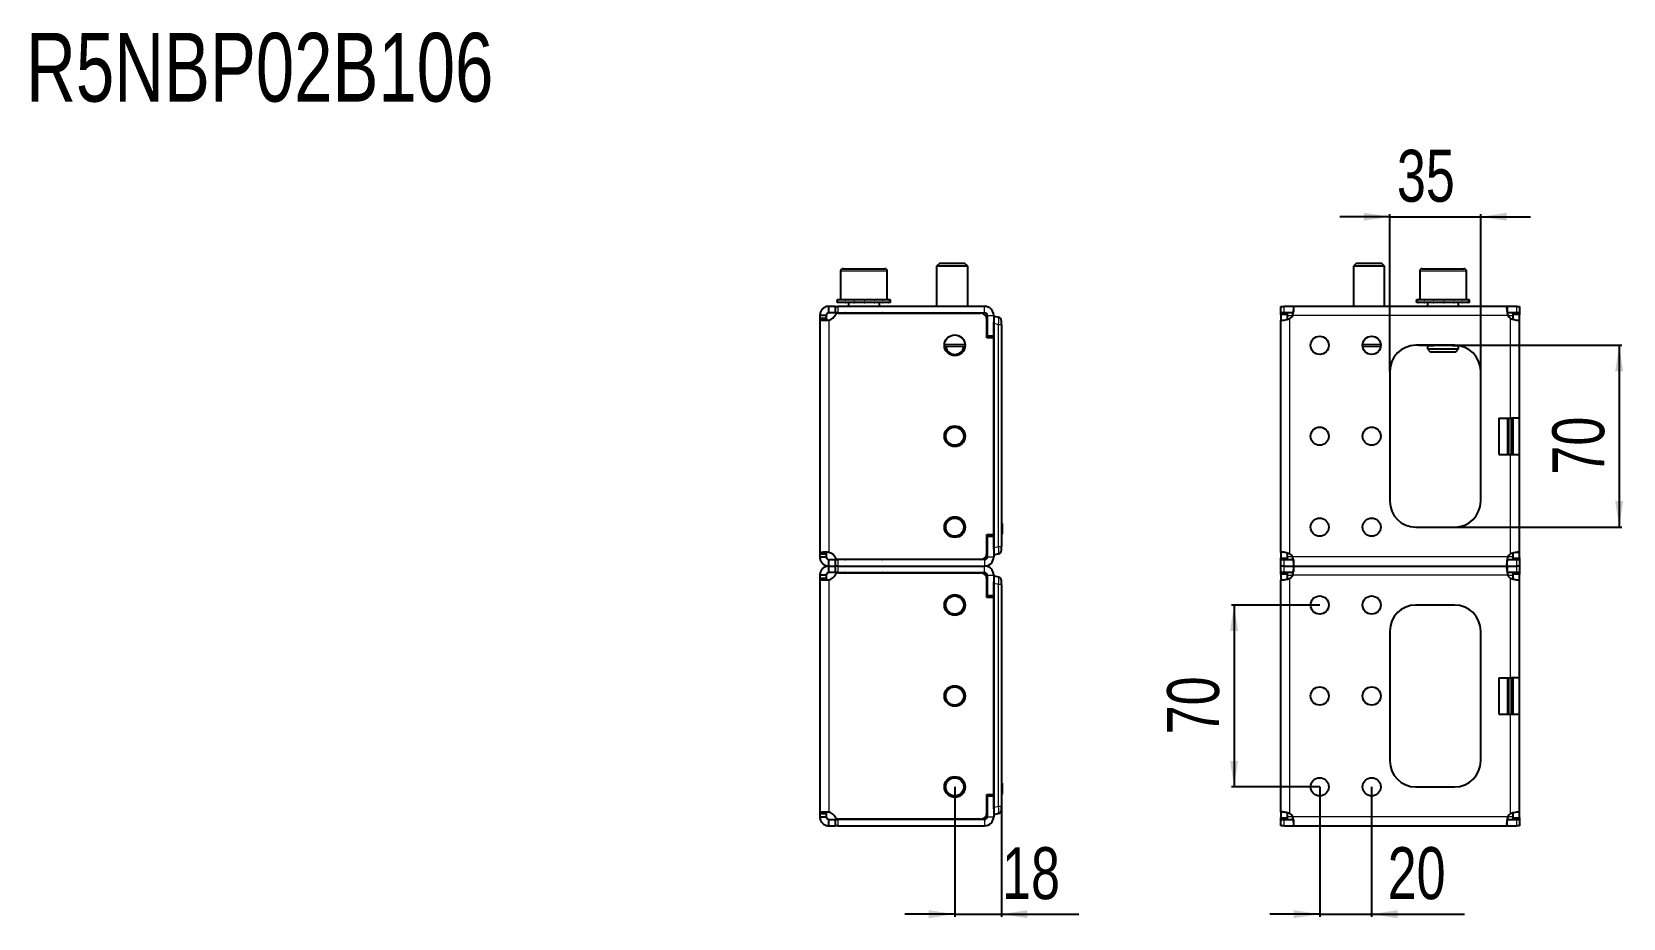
# Model space of a CAD drawing. Header units: millimetres. Extents: x 0 to 2858, y -408 to 595.
# Drawn here: x 1376 to 1990, y 254 to 595 of the extents above; entities that cross this region are included whole.
import ezdxf

# ---------------------------------------------------------------- set-up
doc = ezdxf.new("R2010")
doc.units = ezdxf.units.MM
doc.layers.add('FORMAT', color=7, linetype='Continuous')
doc.styles.add('SLDTEXTSTYLE0', font='TXT', dxfattribs={"width": 0.75})
doc.dimstyles.new('SLDDIMSTYLE0', dxfattribs={"dimtxt": 20, "dimasz": 10, "dimexe": 0, "dimexo": 0.0625, "dimgap": 5, "dimtad": 2, "dimdec": 1, "dimrnd": 1e-09, "dimzin": 12, "dimdsep": 46, "dimtxsty": 'SLDTEXTSTYLE0', "dimsah": 1, "dimcen": 0.09, "dimadec": 0, "dimazin": 3, "dimtfac": 1, "dimtofl": 0, "dimtmove": 0, "dimatfit": 3, "dimfxl": 0, "dimfrac": 2, "dimtolj": 1, "dimtzin": 12, "dimarcsym": 0})
doc.dimstyles.new('SLDDIMSTYLE1', dxfattribs={"dimtxt": 20, "dimasz": 10, "dimexe": 0, "dimexo": 0.0625, "dimgap": 5, "dimtad": 2, "dimdec": 1, "dimrnd": 1e-09, "dimzin": 12, "dimdsep": 46, "dimtxsty": 'SLDTEXTSTYLE0', "dimsah": 1, "dimcen": 0.09, "dimadec": 0, "dimazin": 3, "dimtfac": 1, "dimtmove": 0, "dimatfit": 0, "dimfxl": 0, "dimfrac": 2, "dimtolj": 1, "dimtzin": 12, "dimarcsym": 0})

# ---------------------------------------------------------------- blocks, each defined once
blk = doc.blocks.new('_D_4')
at = {"layer": 'FORMAT'}
for p, q in [((1732.04, 304.38), (1732.04, 254.38)), ((1750.04, 299.63), (1750.04, 254.38)), ((1732.04, 255.38), (1712.81, 255.38)), ((1732.04, 255.38), (1750.04, 255.38)), ((1750.04, 255.38), (1779.82, 255.38))]:
    blk.add_line(p, q, dxfattribs=at)
for points in [[(1732.04, 255.38), (1722.04, 256.92), (1722.04, 253.85)], [(1750.04, 255.38), (1760.04, 253.85), (1760.04, 256.92)]]:
    blk.add_solid(points, dxfattribs=at)
at = {"layer": 'FORMAT', "insert": (1750.27, 281.17), "char_height": 20, "attachment_point": 1, "style": 'SLDTEXTSTYLE0'}
blk.add_mtext('18', dxfattribs=at)
blk = doc.blocks.new('_D_7')
at = {"layer": 'FORMAT'}
for p, q in [((1924.66, 474.39), (1989.01, 474.39)), ((1988.01, 474.39), (1988.01, 404.39)), ((1924.66, 404.39), (1989.01, 404.39))]:
    blk.add_line(p, q, dxfattribs=at)
for points in [[(1988.01, 474.39), (1986.47, 464.39), (1989.55, 464.39)], [(1988.01, 404.39), (1989.55, 414.39), (1986.47, 414.39)]]:
    blk.add_solid(points, dxfattribs=at)
at = {"layer": 'FORMAT', "insert": (1962.23, 424.61), "char_height": 20, "attachment_point": 1, "rotation": 90, "style": 'SLDTEXTSTYLE0'}
blk.add_mtext('70', dxfattribs=at)
blk = doc.blocks.new('_D_8')
at = {"layer": 'FORMAT'}
for p, q in [((1899.65, 523.89), (1880.42, 523.89)), ((1899.65, 464.4), (1899.65, 524.89)), ((1899.65, 523.89), (1934.65, 523.89)), ((1934.65, 464.4), (1934.65, 524.89)), ((1934.65, 523.89), (1953.89, 523.89))]:
    blk.add_line(p, q, dxfattribs=at)
for points in [[(1899.65, 523.89), (1889.65, 525.43), (1889.65, 522.35)], [(1934.65, 523.89), (1944.65, 522.35), (1944.65, 525.43)]]:
    blk.add_solid(points, dxfattribs=at)
at = {"layer": 'FORMAT', "insert": (1902.38, 549.67), "char_height": 20, "attachment_point": 1, "style": 'SLDTEXTSTYLE0'}
blk.add_mtext('35', dxfattribs=at)
blk = doc.blocks.new('_D_9')
at = {"layer": 'FORMAT'}
for p, q in [((1872.65, 304.38), (1872.65, 254.38)), ((1892.65, 304.38), (1892.65, 254.38)), ((1872.65, 255.38), (1853.42, 255.38)), ((1872.65, 255.38), (1892.65, 255.38)), ((1892.65, 255.38), (1928.37, 255.38))]:
    blk.add_line(p, q, dxfattribs=at)
for points in [[(1872.65, 255.38), (1862.65, 256.92), (1862.65, 253.85)], [(1892.65, 255.38), (1902.65, 253.85), (1902.65, 256.92)]]:
    blk.add_solid(points, dxfattribs=at)
at = {"layer": 'FORMAT', "insert": (1898.82, 281.17), "char_height": 20, "attachment_point": 1, "style": 'SLDTEXTSTYLE0'}
blk.add_mtext('20', dxfattribs=at)
blk = doc.blocks.new('_D_10')
at = {"layer": 'FORMAT'}
for p, q in [((1872.64, 374.39), (1838.65, 374.39)), ((1839.65, 374.39), (1839.65, 304.39)), ((1872.64, 304.39), (1838.65, 304.39))]:
    blk.add_line(p, q, dxfattribs=at)
for points in [[(1839.65, 374.39), (1838.11, 364.39), (1841.19, 364.39)], [(1839.65, 304.39), (1841.19, 314.39), (1838.11, 314.39)]]:
    blk.add_solid(points, dxfattribs=at)
at = {"layer": 'FORMAT', "insert": (1813.87, 324.61), "char_height": 20, "attachment_point": 1, "rotation": 90, "style": 'SLDTEXTSTYLE0'}
blk.add_mtext('70', dxfattribs=at)

msp = doc.modelspace()

# ---------------------------------------------------------------- linework, layer by layer
at = {"color": 7, "linetype": 'Continuous', "lineweight": 25}
for p, q in [((1688.04, 502.89), (1688.04, 491.89)), ((1689.04, 503.89), (1705.04, 503.89)), ((1706.04, 491.89), (1706.04, 502.89)), ((1726.12, 505.89), (1725.04, 504.82)), ((1725.04, 504.82), (1725.04, 489.39)), ((1737.04, 504.82), (1725.04, 504.82)), ((1735.97, 505.89), (1726.12, 505.89)), ((1737.04, 504.82), (1735.97, 505.89)), ((1737.04, 489.39), (1737.04, 504.82)), ((1886.73, 505.89), (1885.65, 504.82)), ((1885.65, 504.82), (1885.65, 489.39)), ((1897.65, 504.82), (1885.65, 504.82)), ((1896.58, 505.89), (1886.73, 505.89)), ((1897.65, 504.82), (1896.58, 505.89)), ((1897.65, 489.39), (1897.65, 504.82)), ((1911.15, 502.89), (1911.15, 491.89)), ((1912.15, 503.89), (1919.97, 503.89)), ((1919.97, 503.89), (1928.15, 503.89)), ((1929.15, 491.89), (1929.15, 502.89)), ((1686.79, 491.89), (1686.79, 490.89)), ((1686.79, 491.89), (1686.8, 491.89)), ((1686.79, 490.89), (1686.8, 490.89)), ((1686.8, 491.89), (1686.8, 491.64)), ((1687.59, 491.89), (1686.8, 491.89)), ((1686.8, 490.89), (1686.8, 491.14)), ((1687.59, 490.89), (1686.8, 490.89)), ((1687.59, 491.89), (1687.69, 491.89)), ((1687.59, 490.89), (1687.69, 490.89)), ((1687.69, 491.89), (1687.69, 491.64)), ((1689.83, 491.89), (1687.69, 491.89)), ((1687.69, 490.89), (1687.69, 491.14)), ((1689.83, 490.89), (1687.69, 490.89)), ((1689.83, 491.89), (1690.01, 491.89)), ((1689.83, 490.89), (1690.01, 490.89)), ((1690.01, 491.89), (1690.01, 491.64)), ((1693.17, 491.89), (1690.01, 491.89)), ((1690.01, 490.89), (1690.01, 491.14)), ((1693.17, 490.89), (1690.01, 490.89)), ((1691.04, 490.89), (1691.04, 489.39)), ((1693.17, 491.89), (1693.4, 491.89)), ((1693.17, 490.89), (1693.4, 490.89)), ((1693.4, 491.89), (1693.4, 491.64)), ((1697.1, 491.89), (1693.4, 491.89)), ((1693.4, 490.89), (1693.4, 491.14)), ((1697.1, 490.89), (1693.4, 490.89)), ((1697.1, 491.89), (1697.18, 491.89)), ((1697.1, 490.89), (1697.27, 490.89)), ((1697.27, 490.89), (1697.35, 490.89)), ((1697.31, 491.89), (1697.35, 491.89)), ((1697.35, 491.89), (1697.35, 491.64)), ((1701.01, 491.89), (1697.35, 491.89)), ((1697.35, 490.89), (1697.35, 491.14)), ((1701.01, 490.89), (1697.35, 490.89)), ((1701.01, 491.89), (1701.24, 491.89)), ((1701.01, 490.89), (1701.24, 490.89)), ((1701.24, 491.89), (1701.24, 491.64)), ((1704.33, 491.89), (1701.24, 491.89)), ((1701.24, 490.89), (1701.24, 491.14)), ((1704.33, 490.89), (1701.24, 490.89)), ((1703.04, 489.39), (1703.04, 490.89)), ((1704.33, 491.89), (1704.5, 491.89)), ((1704.33, 490.89), (1704.5, 490.89)), ((1704.5, 491.89), (1704.5, 491.64)), ((1706.53, 491.89), (1704.5, 491.89)), ((1704.5, 490.89), (1704.5, 491.14)), ((1706.53, 490.89), (1704.5, 490.89)), ((1706.53, 491.89), (1706.63, 491.89)), ((1706.53, 490.89), (1706.63, 490.89)), ((1706.63, 491.89), (1706.63, 491.64)), ((1707.29, 491.89), (1706.63, 491.89)), ((1706.63, 490.89), (1706.63, 491.14)), ((1707.29, 490.89), (1706.63, 490.89)), ((1707.29, 490.89), (1707.29, 491.89)), ((1909.9, 491.89), (1909.9, 490.89)), ((1909.91, 491.89), (1909.91, 491.64)), ((1910.74, 491.89), (1909.91, 491.89)), ((1909.91, 491.89), (1909.91, 491.89)), ((1909.91, 490.89), (1909.91, 491.14)), ((1910.74, 490.89), (1909.91, 490.89)), ((1909.91, 490.89), (1909.91, 490.89)), ((1910.74, 491.89), (1910.84, 491.89)), ((1910.74, 490.89), (1910.84, 490.89)), ((1910.84, 491.89), (1910.84, 491.64)), ((1913.01, 491.89), (1910.84, 491.89)), ((1910.84, 490.89), (1910.84, 491.14)), ((1913.01, 490.89), (1910.84, 490.89)), ((1913.01, 491.89), (1913.19, 491.89)), ((1913.01, 490.89), (1913.19, 490.89)), ((1913.19, 491.89), (1913.19, 491.64)), ((1916.37, 491.89), (1913.19, 491.89)), ((1913.19, 490.89), (1913.19, 491.14)), ((1916.37, 490.89), (1913.19, 490.89)), ((1914.15, 490.89), (1914.15, 489.39)), ((1916.37, 491.89), (1916.6, 491.89)), ((1916.37, 490.89), (1916.6, 490.89)), ((1916.6, 491.89), (1916.6, 491.64)), ((1920.3, 491.89), (1916.6, 491.89)), ((1916.6, 490.89), (1916.6, 491.14)), ((1920.3, 490.89), (1916.6, 490.89)), ((1920.3, 491.89), (1920.38, 491.89)), ((1920.3, 490.89), (1920.45, 490.89)), ((1920.45, 490.89), (1920.55, 490.89)), ((1920.5, 491.89), (1920.55, 491.89)), ((1920.55, 491.89), (1920.55, 491.64)), ((1924.21, 491.89), (1920.55, 491.89)), ((1920.55, 490.89), (1920.55, 491.14)), ((1924.21, 490.89), (1920.55, 490.89)), ((1924.21, 491.89), (1924.44, 491.89)), ((1924.21, 490.89), (1924.44, 490.89)), ((1924.44, 491.89), (1924.44, 491.64)), ((1927.5, 491.89), (1924.44, 491.89)), ((1924.44, 490.89), (1924.44, 491.14)), ((1927.5, 490.89), (1924.44, 490.89)), ((1926.15, 489.39), (1926.15, 490.89)), ((1927.5, 491.89), (1927.68, 491.89)), ((1927.5, 490.89), (1927.68, 490.89)), ((1927.68, 491.89), (1927.68, 491.64)), ((1929.68, 491.89), (1927.68, 491.89)), ((1927.68, 490.89), (1927.68, 491.14)), ((1929.68, 490.89), (1927.68, 490.89)), ((1929.68, 491.89), (1929.77, 491.89)), ((1929.68, 490.89), (1929.77, 490.89)), ((1929.77, 491.89), (1929.77, 491.64)), ((1930.4, 491.89), (1929.77, 491.89)), ((1929.77, 490.89), (1929.77, 491.14)), ((1930.4, 490.89), (1929.77, 490.89)), ((1930.4, 490.89), (1930.4, 491.89)), ((1680.04, 485.89), (1680.04, 484.67)), ((1682.54, 485.89), (1680.04, 485.89)), ((1680.04, 484.67), (1680.04, 394.11)), ((1682.54, 484.67), (1680.04, 484.67)), ((1682.54, 485.89), (1682.54, 484.67)), ((1683.54, 486.89), (1683.54, 489.39)), ((1685.95, 489.39), (1683.54, 489.39)), ((1685.95, 486.89), (1683.54, 486.89)), ((1685.94, 489.39), (1685.94, 486.89)), ((1685.94, 489.39), (1686.94, 489.39)), ((1686.94, 486.89), (1685.94, 486.89)), ((1743.54, 489.39), (1686.94, 489.39)), ((1686.94, 486.89), (1743.54, 486.89)), ((1686.97, 486.79), (1741.94, 486.79)), ((1720.79, 486.89), (1720.79, 486.79)), ((1721.09, 486.89), (1721.09, 486.79)), ((1722.77, 486.89), (1722.77, 486.79)), ((1725.72, 486.89), (1725.72, 486.79)), ((1729.48, 486.89), (1729.48, 486.79)), ((1733.47, 486.89), (1733.47, 486.79)), ((1737.1, 486.89), (1737.1, 486.79)), ((1739.8, 486.89), (1739.8, 486.79)), ((1741.17, 486.89), (1741.17, 486.79)), ((1741.29, 486.79), (1741.29, 486.89)), ((1744.54, 485.89), (1744.54, 477.94)), ((1747.04, 485.89), (1747.04, 477.94)), ((1747.04, 485.64), (1747.24, 485.64)), ((1747.24, 485.64), (1748.93, 485.19)), ((1857.65, 486.89), (1857.65, 489.39)), ((1857.65, 489.39), (1858.77, 489.39)), ((1858.77, 486.89), (1857.65, 486.89)), ((1857.65, 486.89), (1857.65, 486.79)), ((1857.65, 486.79), (1860.15, 486.79)), ((1857.65, 486.18), (1857.65, 486.79)), ((1857.65, 486.18), (1857.65, 484.12)), ((1862.49, 489.39), (1858.77, 489.39)), ((1862.49, 486.89), (1858.77, 486.89)), ((1860.15, 486.79), (1860.15, 486.18)), ((1860.15, 486.18), (1860.15, 484.36)), ((1944.82, 489.39), (1862.49, 489.39)), ((1862.49, 489.39), (1862.49, 487.18)), ((1944.82, 489.39), (1944.82, 486.89)), ((1948.54, 489.39), (1944.82, 489.39)), ((1948.54, 486.89), (1944.82, 486.89)), ((1947.15, 486.79), (1949.65, 486.79)), ((1947.15, 486.18), (1947.15, 486.79)), ((1947.15, 484.34), (1947.15, 486.18)), ((1948.54, 489.39), (1949.65, 489.39)), ((1949.65, 486.89), (1948.54, 486.89)), ((1949.65, 489.39), (1949.65, 486.89)), ((1949.65, 486.79), (1949.65, 486.89)), ((1949.65, 486.79), (1949.65, 486.18)), ((1949.65, 484.12), (1949.65, 486.18)), ((1744.44, 477.29), (1744.44, 484.29)), ((1744.44, 478.87), (1744.54, 478.66)), ((1747.04, 395.92), (1747.04, 483.37)), ((1747.24, 396.54), (1747.24, 482.74)), ((1750.04, 482.29), (1750.04, 483.74)), ((1750.04, 482.29), (1750.04, 407.84)), ((1857.65, 394.67), (1857.65, 484.12)), ((1857.65, 484.12), (1858.75, 484.12)), ((1949.65, 446.39), (1949.65, 484.12)), ((1736.01, 473.89), (1728.08, 473.89)), ((1747.04, 477.29), (1744.44, 477.29)), ((1747.04, 477.94), (1744.54, 477.94)), ((1747.04, 477.29), (1747.04, 401.49)), ((1896.12, 473.89), (1889.19, 473.89)), ((1924.65, 474.39), (1909.65, 474.39)), ((1911.32, 474.29), (1911.3, 474.29)), ((1911.32, 474.29), (1911.32, 474.29)), ((1911.42, 474.29), (1911.32, 474.29)), ((1911.42, 474.39), (1911.42, 474.29)), ((1914.68, 474.29), (1911.42, 474.29)), ((1914.15, 474.29), (1914.15, 472.97)), ((1914.15, 472.97), (1915.23, 471.89)), ((1914.15, 472.97), (1920.02, 472.97)), ((1914.68, 474.29), (1916.58, 474.29)), ((1917.13, 474.29), (1916.58, 474.29)), ((1923.18, 474.29), (1917.13, 474.29)), ((1920.02, 472.97), (1926.15, 472.97)), ((1923.73, 474.29), (1923.18, 474.29)), ((1923.73, 474.29), (1925.63, 474.29)), ((1925.08, 471.89), (1926.15, 472.97)), ((1926.07, 474.29), (1925.63, 474.29)), ((1926.15, 472.97), (1926.15, 474.28)), ((1915.23, 471.89), (1920.04, 471.89)), ((1920.04, 471.89), (1925.08, 471.89)), ((1899.65, 464.39), (1899.65, 414.39)), ((1934.65, 414.39), (1934.65, 464.39)), ((1941.65, 446.39), (1946.15, 446.39)), ((1941.65, 446.39), (1941.65, 432.39)), ((1949.65, 446.39), (1946.15, 446.39)), ((1947.15, 432.39), (1947.15, 446.39)), ((1949.65, 432.39), (1949.65, 446.39)), ((1941.65, 432.39), (1946.15, 432.39)), ((1946.15, 432.39), (1949.65, 432.39)), ((1949.65, 394.67), (1949.65, 432.39)), ((1750.04, 407.84), (1750.04, 399.64)), ((1750.24, 405.9), (1750.04, 405.9)), ((1750.24, 405.86), (1750.04, 405.86)), ((1750.24, 405.84), (1750.04, 405.84)), ((1750.24, 405.4), (1750.24, 402.08)), ((1744.44, 401.49), (1747.04, 401.49)), ((1744.44, 394.49), (1744.44, 401.49)), ((1744.44, 400.41), (1744.54, 400.63)), ((1744.54, 400.84), (1744.54, 392.89)), ((1747.04, 400.84), (1744.54, 400.84)), ((1747.04, 400.84), (1747.04, 392.89)), ((1750.24, 401.64), (1750.04, 401.64)), ((1750.24, 401.59), (1750.04, 401.59)), ((1750.04, 399.64), (1750.04, 396.99)), ((1909.65, 404.39), (1924.65, 404.39)), ((1680.04, 394.11), (1682.54, 394.11)), ((1680.04, 394.11), (1680.04, 392.89)), ((1680.04, 392.89), (1682.54, 392.89)), ((1682.54, 394.11), (1682.54, 392.89)), ((1747.24, 393.64), (1747.04, 393.64)), ((1748.93, 394.09), (1747.24, 393.64)), ((1750.04, 395.54), (1750.04, 396.99)), ((1857.65, 394.67), (1857.65, 392.6)), ((1857.65, 391.99), (1857.65, 392.6)), ((1860.15, 394.44), (1860.15, 392.6)), ((1860.15, 392.6), (1860.15, 391.99)), ((1947.15, 392.6), (1947.15, 394.42)), ((1947.15, 391.99), (1947.15, 392.6)), ((1949.65, 394.67), (1948.56, 394.67)), ((1949.65, 392.6), (1949.65, 394.67)), ((1949.65, 392.6), (1949.65, 391.99)), ((1683.54, 389.39), (1683.54, 391.89)), ((1683.54, 391.89), (1685.95, 391.89)), ((1683.54, 389.39), (1685.95, 389.39)), ((1683.54, 386.89), (1683.54, 389.39)), ((1685.95, 386.89), (1683.54, 386.89)), ((1685.94, 391.89), (1685.94, 389.39)), ((1685.94, 391.89), (1686.94, 391.89)), ((1685.94, 389.39), (1685.94, 386.89)), ((1686.94, 389.39), (1685.94, 389.39)), ((1686.94, 386.89), (1685.94, 386.89)), ((1743.54, 391.89), (1686.94, 391.89)), ((1686.94, 389.39), (1743.54, 389.39)), ((1686.94, 386.89), (1743.54, 386.89)), ((1741.94, 391.99), (1686.97, 391.99)), ((1686.97, 386.79), (1741.94, 386.79)), ((1860.15, 391.99), (1857.65, 391.99)), ((1857.65, 391.99), (1857.65, 391.89)), ((1857.65, 389.39), (1857.65, 391.89)), ((1857.65, 391.89), (1858.77, 391.89)), ((1858.77, 389.39), (1857.65, 389.39)), ((1857.65, 386.89), (1857.65, 389.39)), ((1858.77, 386.89), (1857.65, 386.89)), ((1857.65, 386.89), (1857.65, 386.79)), ((1857.65, 386.79), (1860.15, 386.79)), ((1857.65, 386.18), (1857.65, 386.79)), ((1858.77, 391.89), (1862.49, 391.89)), ((1858.77, 389.39), (1862.49, 389.39)), ((1862.49, 386.89), (1858.77, 386.89)), ((1860.15, 386.79), (1860.15, 386.18)), ((1862.49, 391.89), (1862.49, 389.39)), ((1862.49, 389.39), (1944.82, 389.39)), ((1862.49, 389.39), (1862.49, 387.18)), ((1944.82, 391.89), (1948.54, 391.89)), ((1944.82, 389.39), (1944.82, 391.61)), ((1944.82, 389.39), (1948.54, 389.39)), ((1944.82, 389.39), (1944.82, 386.89)), ((1948.54, 386.89), (1944.82, 386.89)), ((1949.65, 391.99), (1947.15, 391.99)), ((1947.15, 386.79), (1949.65, 386.79)), ((1947.15, 386.18), (1947.15, 386.79)), ((1948.54, 391.89), (1949.65, 391.89)), ((1949.65, 389.39), (1948.54, 389.39)), ((1949.65, 386.89), (1948.54, 386.89)), ((1949.65, 391.89), (1949.65, 391.99)), ((1949.65, 391.89), (1949.65, 389.39)), ((1949.65, 389.39), (1949.65, 386.89)), ((1949.65, 386.79), (1949.65, 386.89)), ((1949.65, 386.79), (1949.65, 386.18)), ((1680.04, 385.89), (1680.04, 384.67)), ((1682.54, 385.89), (1680.04, 385.89)), ((1680.04, 384.67), (1680.04, 294.11)), ((1682.54, 384.67), (1680.04, 384.67)), ((1682.54, 385.89), (1682.54, 384.67)), ((1744.44, 377.29), (1744.44, 384.29)), ((1744.54, 385.89), (1744.54, 377.94)), ((1747.04, 385.89), (1747.04, 377.94)), ((1747.04, 385.64), (1747.24, 385.64)), ((1747.04, 295.92), (1747.04, 383.37)), ((1747.24, 385.64), (1748.93, 385.19)), ((1747.24, 296.54), (1747.24, 382.74)), ((1750.04, 382.29), (1750.04, 383.74)), ((1750.04, 382.29), (1750.04, 307.84)), ((1857.65, 386.18), (1857.65, 384.12)), ((1857.65, 294.67), (1857.65, 384.12)), ((1857.65, 384.12), (1858.75, 384.12)), ((1860.15, 386.18), (1860.15, 384.36)), ((1947.15, 384.34), (1947.15, 386.18)), ((1949.65, 384.12), (1949.65, 386.18)), ((1949.65, 346.39), (1949.65, 384.12)), ((1744.44, 378.87), (1744.54, 378.66)), ((1747.04, 377.29), (1744.44, 377.29)), ((1747.04, 377.94), (1744.54, 377.94)), ((1747.04, 377.29), (1747.04, 301.49)), ((1924.65, 374.39), (1909.65, 374.39)), ((1899.65, 364.39), (1899.65, 314.39)), ((1934.65, 314.39), (1934.65, 364.39)), ((1941.65, 346.39), (1946.15, 346.39)), ((1941.65, 346.39), (1941.65, 332.39)), ((1949.65, 346.39), (1946.15, 346.39)), ((1947.15, 332.39), (1947.15, 346.39)), ((1949.65, 332.39), (1949.65, 346.39)), ((1941.65, 332.39), (1946.15, 332.39)), ((1946.15, 332.39), (1949.65, 332.39)), ((1949.65, 294.67), (1949.65, 332.39)), ((1750.04, 307.84), (1750.04, 299.64)), ((1744.44, 301.49), (1747.04, 301.49)), ((1744.44, 294.49), (1744.44, 301.49)), ((1744.44, 300.41), (1744.54, 300.63)), ((1744.54, 300.84), (1744.54, 292.89)), ((1747.04, 300.84), (1744.54, 300.84)), ((1747.04, 300.84), (1747.04, 292.89)), ((1750.24, 305.9), (1750.04, 305.9)), ((1750.24, 305.86), (1750.04, 305.86)), ((1750.24, 305.84), (1750.04, 305.84)), ((1750.24, 301.64), (1750.04, 301.64)), ((1750.24, 301.59), (1750.04, 301.59)), ((1750.24, 305.4), (1750.24, 302.08)), ((1909.65, 304.39), (1924.65, 304.39)), ((1750.04, 299.64), (1750.04, 296.99)), ((1750.04, 295.54), (1750.04, 296.99)), ((1857.65, 294.67), (1857.65, 292.6)), ((1860.15, 294.44), (1860.15, 292.6)), ((1947.15, 292.6), (1947.15, 294.42)), ((1949.65, 294.67), (1948.56, 294.67)), ((1949.65, 292.6), (1949.65, 294.67)), ((1680.04, 294.11), (1682.54, 294.11)), ((1680.04, 294.11), (1680.04, 292.89)), ((1680.04, 292.89), (1682.54, 292.89)), ((1682.54, 294.11), (1682.54, 292.89)), ((1683.54, 289.39), (1683.54, 291.89)), ((1683.54, 291.89), (1685.95, 291.89)), ((1683.54, 289.39), (1685.95, 289.39)), ((1685.94, 291.89), (1685.94, 289.39)), ((1685.94, 291.89), (1686.94, 291.89)), ((1686.94, 289.39), (1685.94, 289.39)), ((1743.54, 291.89), (1686.94, 291.89)), ((1686.94, 289.39), (1743.54, 289.39)), ((1741.94, 291.99), (1686.97, 291.99)), ((1747.24, 293.64), (1747.04, 293.64)), ((1748.93, 294.09), (1747.24, 293.64)), ((1857.65, 291.99), (1857.65, 292.6)), ((1860.15, 291.99), (1857.65, 291.99)), ((1857.65, 291.99), (1857.65, 291.89)), ((1857.65, 289.39), (1857.65, 291.89)), ((1857.65, 291.89), (1858.77, 291.89)), ((1858.77, 289.39), (1857.65, 289.39)), ((1858.77, 291.89), (1862.49, 291.89)), ((1858.77, 289.39), (1862.49, 289.39)), ((1860.15, 292.6), (1860.15, 291.99)), ((1862.49, 291.89), (1862.49, 289.39)), ((1862.49, 289.39), (1944.82, 289.39)), ((1944.82, 291.89), (1948.54, 291.89)), ((1944.82, 289.39), (1944.82, 291.61)), ((1944.82, 289.39), (1948.54, 289.39)), ((1947.15, 291.99), (1947.15, 292.6)), ((1949.65, 291.99), (1947.15, 291.99)), ((1948.54, 291.89), (1949.65, 291.89)), ((1949.65, 289.39), (1948.54, 289.39)), ((1949.65, 292.6), (1949.65, 291.99)), ((1949.65, 291.89), (1949.65, 291.99)), ((1949.65, 291.89), (1949.65, 289.39))]:
    msp.add_line(p, q, dxfattribs=at)
at = {"color": 8, "linetype": 'Continuous', "lineweight": 18}
for p, q in [((1706.04, 502.89), (1688.04, 502.89)), ((1919.95, 502.89), (1911.15, 502.89)), ((1929.15, 502.89), (1919.95, 502.89)), ((1686.94, 489.39), (1686.94, 486.89)), ((1743.54, 486.89), (1743.54, 489.39)), ((1744.54, 485.89), (1747.04, 485.89)), ((1860.15, 486.18), (1857.65, 486.18)), ((1858.77, 489.39), (1858.77, 486.89)), ((1860.15, 485.89), (1862.24, 485.89)), ((1861.15, 394.11), (1861.15, 484.67)), ((1945.07, 485.89), (1862.24, 485.89)), ((1945.07, 485.89), (1947.15, 485.89)), ((1946.15, 446.39), (1946.15, 484.67)), ((1949.65, 486.18), (1947.15, 486.18)), ((1948.54, 486.89), (1948.54, 489.39)), ((1683.54, 484.12), (1683.54, 394.67)), ((1748.93, 482.29), (1747.24, 482.74)), ((1748.93, 396.99), (1748.93, 482.29)), ((1750.04, 482.29), (1748.93, 482.29)), ((1728.08, 474.89), (1736.01, 474.89)), ((1746.85, 477.29), (1746.85, 477.94)), ((1889.19, 474.89), (1896.12, 474.89)), ((1916.58, 474.39), (1916.58, 474.29)), ((1917.13, 474.39), (1917.13, 474.29)), ((1923.18, 474.39), (1923.18, 474.29)), ((1923.73, 474.39), (1923.73, 474.29)), ((1944.96, 432.39), (1944.96, 446.39)), ((1945.16, 446.39), (1945.16, 432.39)), ((1945.26, 432.39), (1945.26, 446.39)), ((1945.46, 446.39), (1945.46, 432.39)), ((1946.34, 432.39), (1946.34, 446.39)), ((1946.54, 446.39), (1946.54, 432.39)), ((1946.65, 432.39), (1946.65, 446.39)), ((1946.85, 446.39), (1946.85, 432.39)), ((1946.15, 394.11), (1946.15, 432.39)), ((1750.24, 405.4), (1750.04, 405.4)), ((1746.85, 400.84), (1746.85, 401.49)), ((1750.24, 402.08), (1750.04, 402.08)), ((1744.54, 392.89), (1747.04, 392.89)), ((1747.24, 396.54), (1748.93, 396.99)), ((1748.93, 396.99), (1750.04, 396.99)), ((1857.65, 392.6), (1860.15, 392.6)), ((1862.24, 392.89), (1860.15, 392.89)), ((1945.07, 392.89), (1862.24, 392.89)), ((1947.15, 392.89), (1945.07, 392.89)), ((1947.15, 392.6), (1949.65, 392.6)), ((1686.94, 391.89), (1686.94, 389.39)), ((1686.94, 389.39), (1686.94, 386.89)), ((1743.54, 391.89), (1743.54, 389.39)), ((1743.54, 386.89), (1743.54, 389.39)), ((1858.77, 391.89), (1858.77, 389.39)), ((1858.77, 389.39), (1858.77, 386.89)), ((1948.54, 389.39), (1948.54, 391.89)), ((1948.54, 386.89), (1948.54, 389.39)), ((1683.54, 384.12), (1683.54, 294.67)), ((1744.54, 385.89), (1747.04, 385.89)), ((1748.93, 382.29), (1747.24, 382.74)), ((1748.93, 296.99), (1748.93, 382.29)), ((1750.04, 382.29), (1748.93, 382.29)), ((1860.15, 386.18), (1857.65, 386.18)), ((1860.15, 385.89), (1862.24, 385.89)), ((1861.15, 294.11), (1861.15, 384.67)), ((1945.07, 385.89), (1862.24, 385.89)), ((1945.07, 385.89), (1947.15, 385.89)), ((1946.15, 346.39), (1946.15, 384.67)), ((1949.65, 386.18), (1947.15, 386.18)), ((1746.85, 377.29), (1746.85, 377.94)), ((1944.96, 332.39), (1944.96, 346.39)), ((1945.16, 346.39), (1945.16, 332.39)), ((1945.26, 332.39), (1945.26, 346.39)), ((1945.46, 346.39), (1945.46, 332.39)), ((1946.34, 332.39), (1946.34, 346.39)), ((1946.54, 346.39), (1946.54, 332.39)), ((1946.65, 332.39), (1946.65, 346.39)), ((1946.85, 346.39), (1946.85, 332.39)), ((1946.15, 294.11), (1946.15, 332.39)), ((1746.85, 300.84), (1746.85, 301.49)), ((1750.24, 305.4), (1750.04, 305.4)), ((1750.24, 302.08), (1750.04, 302.08)), ((1747.24, 296.54), (1748.93, 296.99)), ((1748.93, 296.99), (1750.04, 296.99)), ((1686.94, 291.89), (1686.94, 289.39)), ((1743.54, 291.89), (1743.54, 289.39)), ((1744.54, 292.89), (1747.04, 292.89)), ((1857.65, 292.6), (1860.15, 292.6)), ((1858.77, 291.89), (1858.77, 289.39)), ((1862.24, 292.89), (1860.15, 292.89)), ((1945.07, 292.89), (1862.24, 292.89)), ((1947.15, 292.89), (1945.07, 292.89)), ((1947.15, 292.6), (1949.65, 292.6)), ((1948.54, 289.39), (1948.54, 291.89))]:
    msp.add_line(p, q, dxfattribs=at)
at = {"color": 7, "linetype": 'Continuous', "lineweight": 25}
for centre, radius in [((1732.04, 474.39), 4), ((1872.65, 474.39), 3.5), ((1892.65, 474.39), 3.5), ((1732.04, 439.39), 4), ((1732.04, 439.39), 3.5), ((1872.65, 439.39), 3.5), ((1892.65, 439.39), 3.5), ((1732.04, 404.39), 4), ((1732.04, 404.39), 3.5), ((1872.65, 404.39), 3.5), ((1892.65, 404.39), 3.5), ((1732.04, 374.39), 4), ((1732.04, 374.39), 3.5), ((1872.65, 374.39), 3.5), ((1892.65, 374.39), 3.5), ((1732.04, 339.39), 4), ((1732.04, 339.39), 3.5), ((1872.65, 339.39), 3.5), ((1892.65, 339.39), 3.5), ((1732.04, 304.39), 4), ((1732.04, 304.39), 3.5), ((1872.65, 304.39), 3.5), ((1892.65, 304.39), 3.5)]:
    msp.add_circle(centre, radius, dxfattribs=at)
for centre, radius, start, end in [((1689.04, 502.89), 1, 90, 180), ((1705.04, 502.89), 1, 0, 90), ((1912.15, 502.89), 1, 90, 180), ((1928.15, 502.89), 1, 0, 90), ((1682.82, 487.54), 3.5, 281.89481, 337.11462), ((1686.97, 485.79), 1, 90, 157.11462), ((1689.69, 486.54), 0.35, 45.58469, 90), ((1704.39, 486.54), 0.35, 90, 134.41531), ((1741.94, 484.29), 2.5, 360, 90), ((1743.54, 485.89), 3.5, 360, 90), ((1743.54, 485.89), 1, 360, 90), ((1748.54, 483.74), 1.5, 0, 75), ((1859.15, 487.54), 3.5, 304.8499, 331.87293), ((1948.15, 487.54), 3.5, 208.12707, 235.1501), ((1732.04, 474.39), 3.5, 188.21321, 351.78679), ((1909.65, 464.39), 10, 90, 180), ((1924.65, 464.39), 10, 0, 90), ((1909.65, 414.39), 10, 180, 270), ((1924.65, 414.39), 10, 270, 0), ((1682.82, 391.24), 3.5, 22.88538, 78.10519), ((1686.97, 392.99), 1, 202.88538, 270), ((1741.94, 394.49), 2.5, 270, 0), ((1743.54, 392.89), 3.5, 270, 0), ((1743.54, 392.89), 1, 270, 0), ((1748.54, 395.54), 1.5, 285, 0), ((1859.15, 391.24), 3.5, 28.12707, 55.1501), ((1948.15, 391.24), 3.5, 124.8499, 151.87293), ((1686.97, 385.79), 1, 90, 157.11462), ((1689.69, 392.24), 0.35, 270, 314.41531), ((1689.69, 386.54), 0.35, 45.58469, 90), ((1704.39, 392.24), 0.35, 225.58469, 270), ((1704.39, 386.54), 0.35, 90, 134.41531), ((1741.94, 384.29), 2.5, 360, 90), ((1743.54, 385.89), 3.5, 360, 90), ((1743.54, 385.89), 1, 360, 90), ((1682.82, 387.54), 3.5, 281.89481, 337.11462), ((1748.54, 383.74), 1.5, 0, 75), ((1859.15, 387.54), 3.5, 304.8499, 331.87293), ((1948.15, 387.54), 3.5, 208.12707, 235.1501), ((1909.65, 364.39), 10, 90, 180), ((1924.65, 364.39), 10, 0, 90), ((1909.65, 314.39), 10, 180, 270), ((1924.65, 314.39), 10, 270, 0), ((1682.82, 291.24), 3.5, 22.88538, 78.10519), ((1741.94, 294.49), 2.5, 270, 0), ((1748.54, 295.54), 1.5, 285, 0), ((1686.97, 292.99), 1, 202.88538, 270), ((1689.69, 292.24), 0.35, 270, 314.41531), ((1704.39, 292.24), 0.35, 225.58469, 270), ((1743.54, 292.89), 3.5, 270, 0), ((1743.54, 292.89), 1, 270, 0), ((1859.15, 291.24), 3.5, 28.12707, 55.1501), ((1948.15, 291.24), 3.5, 124.8499, 151.87293)]:
    msp.add_arc(centre, radius, start, end, dxfattribs=at)
at = {"color": 8, "linetype": 'Continuous', "lineweight": 18}
for centre, major_axis, start_param, end_param in [((1748.54, 482.19), (0.38, 3), 4.762686, 6.266445), ((1748.54, 397.1), (-0.38, 3), 3.158333, 4.662092), ((1748.54, 382.19), (0.38, 3), 4.762686, 6.266445), ((1748.54, 297.1), (-0.38, 3), 3.158333, 4.662092)]:
    msp.add_ellipse(centre, major_axis=major_axis, ratio=0.123038, start_param=start_param, end_param=end_param, dxfattribs=at)
at = {"color": 7, "linetype": 'Continuous', "lineweight": 25}
for centre, major_axis, start_param, end_param in [((1735.65, 485.64), (11.57, -3.1), 0.067037, 0.253072), ((1735.65, 393.64), (11.57, 3.1), 6.030113, 6.216148), ((1735.65, 385.64), (11.57, -3.1), 0.067037, 0.253072), ((1735.65, 293.64), (11.57, 3.1), 6.030113, 6.216148)]:
    msp.add_ellipse(centre, major_axis=major_axis, ratio=0.250563, start_param=start_param, end_param=end_param, dxfattribs=at)
for points, knots in [([(1686.8, 491.64), (1686.8, 491.68), (1686.8, 491.75), (1686.79, 491.83), (1686.79, 491.87), (1686.79, 491.89)], [0, 0, 0, 0, 0.499981, 0.749988, 1, 1, 1, 1]), ([(1686.79, 490.89), (1686.79, 490.91), (1686.79, 490.95), (1686.8, 491.04), (1686.8, 491.1), (1686.8, 491.14)], [0, 0, 0, 0, 0.25014, 0.50028, 1, 1, 1, 1]), ([(1687.69, 491.64), (1687.68, 491.68), (1687.65, 491.75), (1687.62, 491.83), (1687.6, 491.87), (1687.59, 491.89)], [0, 0, 0, 0, 0.4999808, 0.7499881, 1, 1, 1, 1]), ([(1687.59, 490.89), (1687.6, 490.91), (1687.62, 490.95), (1687.65, 491.04), (1687.68, 491.1), (1687.69, 491.14)], [0, 0, 0, 0, 0.2501401, 0.5002802, 1, 1, 1, 1]), ([(1690.01, 491.64), (1689.98, 491.68), (1689.94, 491.75), (1689.88, 491.83), (1689.85, 491.87), (1689.83, 491.89)], [0, 0, 0, 0, 0.499981, 0.749988, 1, 1, 1, 1]), ([(1689.83, 490.89), (1689.85, 490.91), (1689.88, 490.95), (1689.94, 491.04), (1689.98, 491.1), (1690.01, 491.14)], [0, 0, 0, 0, 0.25014, 0.50028, 1, 1, 1, 1]), ([(1693.4, 491.64), (1693.36, 491.68), (1693.3, 491.75), (1693.23, 491.83), (1693.19, 491.87), (1693.17, 491.89)], [0, 0, 0, 0, 0.499981, 0.749988, 1, 1, 1, 1]), ([(1693.17, 490.89), (1693.19, 490.91), (1693.23, 490.95), (1693.3, 491.04), (1693.36, 491.1), (1693.4, 491.14)], [0, 0, 0, 0, 0.25014, 0.50028, 1, 1, 1, 1]), ([(1697.35, 491.64), (1697.3, 491.68), (1697.24, 491.75), (1697.16, 491.83), (1697.12, 491.87), (1697.1, 491.89)], [0, 0, 0, 0, 0.499981, 0.749988, 1, 1, 1, 1]), ([(1697.1, 490.89), (1697.12, 490.91), (1697.16, 490.95), (1697.24, 491.04), (1697.3, 491.1), (1697.35, 491.14)], [0, 0, 0, 0, 0.25014, 0.50028, 1, 1, 1, 1]), ([(1697.35, 491.64), (1697.33, 491.71), (1697.31, 491.84), (1697.28, 491.88), (1697.27, 491.89)], [0, 0, 0, 0, 0.561794, 1, 1, 1, 1]), ([(1697.35, 491.14), (1697.33, 491.07), (1697.31, 490.94), (1697.28, 490.91), (1697.27, 490.89)], [0, 0, 0, 0, 0.5617942, 1, 1, 1, 1]), ([(1701.24, 491.64), (1701.21, 491.68), (1701.15, 491.75), (1701.07, 491.83), (1701.03, 491.87), (1701.01, 491.89)], [0, 0, 0, 0, 0.4999808, 0.7499881, 1, 1, 1, 1]), ([(1701.01, 490.89), (1701.03, 490.91), (1701.07, 490.95), (1701.15, 491.04), (1701.21, 491.1), (1701.24, 491.14)], [0, 0, 0, 0, 0.2501401, 0.5002802, 1, 1, 1, 1]), ([(1704.5, 491.64), (1704.47, 491.68), (1704.43, 491.75), (1704.37, 491.83), (1704.34, 491.87), (1704.33, 491.89)], [0, 0, 0, 0, 0.499981, 0.749988, 1, 1, 1, 1]), ([(1704.33, 490.89), (1704.34, 490.91), (1704.37, 490.95), (1704.43, 491.04), (1704.47, 491.1), (1704.5, 491.14)], [0, 0, 0, 0, 0.25014, 0.50028, 1, 1, 1, 1]), ([(1706.63, 491.64), (1706.61, 491.68), (1706.59, 491.75), (1706.56, 491.83), (1706.54, 491.87), (1706.53, 491.89)], [0, 0, 0, 0, 0.499981, 0.749988, 1, 1, 1, 1]), ([(1706.53, 490.89), (1706.54, 490.91), (1706.56, 490.95), (1706.59, 491.04), (1706.61, 491.1), (1706.63, 491.14)], [0, 0, 0, 0, 0.2501401, 0.5002802, 1, 1, 1, 1]), ([(1909.91, 491.64), (1909.91, 491.68), (1909.91, 491.75), (1909.91, 491.83), (1909.91, 491.87), (1909.91, 491.89)], [0, 0, 0, 0, 0.499981, 0.749988, 1, 1, 1, 1]), ([(1909.91, 490.89), (1909.91, 490.91), (1909.91, 490.95), (1909.91, 491.04), (1909.91, 491.1), (1909.91, 491.14)], [0, 0, 0, 0, 0.2501401, 0.5002802, 1, 1, 1, 1]), ([(1910.84, 491.64), (1910.83, 491.68), (1910.8, 491.75), (1910.77, 491.83), (1910.75, 491.87), (1910.74, 491.89)], [0, 0, 0, 0, 0.499981, 0.749988, 1, 1, 1, 1]), ([(1910.74, 490.89), (1910.75, 490.91), (1910.77, 490.95), (1910.8, 491.04), (1910.83, 491.1), (1910.84, 491.14)], [0, 0, 0, 0, 0.25014, 0.50028, 1, 1, 1, 1]), ([(1913.19, 491.64), (1913.16, 491.68), (1913.12, 491.75), (1913.06, 491.83), (1913.03, 491.87), (1913.01, 491.89)], [0, 0, 0, 0, 0.499981, 0.749988, 1, 1, 1, 1]), ([(1913.01, 490.89), (1913.03, 490.91), (1913.06, 490.95), (1913.12, 491.04), (1913.16, 491.1), (1913.19, 491.14)], [0, 0, 0, 0, 0.25014, 0.50028, 1, 1, 1, 1]), ([(1916.6, 491.64), (1916.56, 491.68), (1916.5, 491.75), (1916.43, 491.83), (1916.39, 491.87), (1916.37, 491.89)], [0, 0, 0, 0, 0.499981, 0.749988, 1, 1, 1, 1]), ([(1916.37, 490.89), (1916.39, 490.91), (1916.43, 490.95), (1916.5, 491.04), (1916.56, 491.1), (1916.6, 491.14)], [0, 0, 0, 0, 0.25014, 0.50028, 1, 1, 1, 1]), ([(1920.55, 491.64), (1920.51, 491.68), (1920.45, 491.75), (1920.36, 491.83), (1920.32, 491.87), (1920.3, 491.89)], [0, 0, 0, 0, 0.499981, 0.749988, 1, 1, 1, 1]), ([(1920.3, 490.89), (1920.32, 490.91), (1920.36, 490.95), (1920.45, 491.04), (1920.51, 491.1), (1920.55, 491.14)], [0, 0, 0, 0, 0.25014, 0.50028, 1, 1, 1, 1]), ([(1920.55, 491.64), (1920.53, 491.71), (1920.5, 491.84), (1920.47, 491.88), (1920.45, 491.89)], [0, 0, 0, 0, 0.561794, 1, 1, 1, 1]), ([(1920.55, 491.14), (1920.53, 491.07), (1920.5, 490.94), (1920.47, 490.91), (1920.45, 490.89)], [0, 0, 0, 0, 0.561794, 1, 1, 1, 1]), ([(1924.44, 491.64), (1924.4, 491.68), (1924.34, 491.75), (1924.27, 491.83), (1924.23, 491.87), (1924.21, 491.89)], [0, 0, 0, 0, 0.499981, 0.749988, 1, 1, 1, 1]), ([(1924.21, 490.89), (1924.23, 490.91), (1924.27, 490.95), (1924.34, 491.04), (1924.4, 491.1), (1924.44, 491.14)], [0, 0, 0, 0, 0.25014, 0.50028, 1, 1, 1, 1]), ([(1927.68, 491.64), (1927.65, 491.68), (1927.61, 491.75), (1927.55, 491.83), (1927.52, 491.87), (1927.5, 491.89)], [0, 0, 0, 0, 0.499981, 0.749988, 1, 1, 1, 1]), ([(1927.5, 490.89), (1927.52, 490.91), (1927.55, 490.95), (1927.61, 491.04), (1927.65, 491.1), (1927.68, 491.14)], [0, 0, 0, 0, 0.25014, 0.50028, 1, 1, 1, 1]), ([(1929.77, 491.64), (1929.75, 491.68), (1929.73, 491.75), (1929.7, 491.83), (1929.69, 491.87), (1929.68, 491.89)], [0, 0, 0, 0, 0.499981, 0.749988, 1, 1, 1, 1]), ([(1929.68, 490.89), (1929.69, 490.91), (1929.7, 490.95), (1929.73, 491.04), (1929.75, 491.1), (1929.77, 491.14)], [0, 0, 0, 0, 0.25014, 0.50028, 1, 1, 1, 1]), ([(1683.54, 489.39), (1683.25, 489.37), (1682.7, 489.33), (1681.8, 488.98), (1680.91, 488.31), (1680.19, 487.2), (1680.09, 486.34), (1680.04, 485.89)], [0, 0, 0, 0, 0.16069, 0.301312, 0.521951, 0.753573, 1, 1, 1, 1]), ([(1680.04, 484.67), (1680.09, 484.54), (1680.18, 484.33), (1680.75, 484.13), (1681.35, 484.06), (1681.99, 484.04), (1682.73, 484.06), (1683.27, 484.1), (1683.54, 484.12)], [0, 0, 0, 0, 0.254149, 0.448213, 0.574908, 0.708872, 0.850468, 1, 1, 1, 1]), ([(1683.54, 486.89), (1683.46, 486.89), (1683.31, 486.87), (1683.1, 486.79), (1682.93, 486.69), (1682.8, 486.57), (1682.69, 486.43), (1682.57, 486.19), (1682.56, 486.01), (1682.54, 485.89)], [0, 0, 0, 0, 0.156786, 0.290809, 0.403501, 0.497298, 0.607133, 0.726181, 1, 1, 1, 1]), ([(1682.54, 484.67), (1682.56, 484.55), (1682.58, 484.35), (1682.73, 484.14), (1682.86, 484.09), (1682.91, 484.08)], [0, 0, 0, 0, 0.488232, 0.819706, 1, 1, 1, 1]), ([(1721.05, 486.79), (1721.05, 486.8), (1721.04, 486.84), (1721.03, 486.87), (1721.03, 486.89)], [0, 0, 0, 0, 0.374848, 1, 1, 1, 1]), ([(1722.69, 486.79), (1722.68, 486.8), (1722.66, 486.84), (1722.64, 486.87), (1722.63, 486.89)], [0, 0, 0, 0, 0.374848, 1, 1, 1, 1]), ([(1725.59, 486.79), (1725.58, 486.8), (1725.55, 486.84), (1725.53, 486.87), (1725.51, 486.89)], [0, 0, 0, 0, 0.374848, 1, 1, 1, 1]), ([(1729.33, 486.79), (1729.32, 486.8), (1729.28, 486.84), (1729.25, 486.87), (1729.23, 486.89)], [0, 0, 0, 0, 0.374848, 1, 1, 1, 1]), ([(1733.33, 486.79), (1733.32, 486.8), (1733.28, 486.84), (1733.25, 486.87), (1733.23, 486.89)], [0, 0, 0, 0, 0.374848, 1, 1, 1, 1]), ([(1736.98, 486.79), (1736.97, 486.8), (1736.94, 486.84), (1736.91, 486.87), (1736.9, 486.89)], [0, 0, 0, 0, 0.374848, 1, 1, 1, 1]), ([(1739.72, 486.79), (1739.72, 486.8), (1739.7, 486.84), (1739.68, 486.87), (1739.67, 486.89)], [0, 0, 0, 0, 0.374848, 1, 1, 1, 1]), ([(1741.15, 486.79), (1741.15, 486.8), (1741.14, 486.84), (1741.14, 486.87), (1741.13, 486.89)], [0, 0, 0, 0, 0.374848, 1, 1, 1, 1]), ([(1857.65, 484.12), (1857.68, 484.1), (1857.73, 484.07), (1858.13, 484.06), (1858.84, 484.1), (1859.94, 484.31), (1860.74, 484.55), (1861.15, 484.67)], [0, 0, 0, 0, 0.1708405, 0.3192172, 0.5481031, 0.7678223, 1, 1, 1, 1]), ([(1862.24, 485.89), (1862.29, 486.15), (1862.39, 486.64), (1862.54, 487.46), (1862.64, 488.17), (1862.66, 488.74), (1862.64, 489.1), (1862.58, 489.34), (1862.52, 489.37), (1862.49, 489.39)], [0, 0, 0, 0, 0.144067, 0.271276, 0.474907, 0.597997, 0.726338, 0.860245, 1, 1, 1, 1]), ([(1944.82, 489.39), (1944.79, 489.37), (1944.74, 489.33), (1944.67, 488.98), (1944.64, 488.31), (1944.78, 487.2), (1944.97, 486.34), (1945.07, 485.89)], [0, 0, 0, 0, 0.16069, 0.301312, 0.521951, 0.753573, 1, 1, 1, 1]), ([(1946.15, 484.67), (1946.61, 484.54), (1947.42, 484.33), (1948.33, 484.13), (1948.92, 484.06), (1949.32, 484.04), (1949.6, 484.06), (1949.64, 484.1), (1949.65, 484.12)], [0, 0, 0, 0, 0.254149, 0.448213, 0.574908, 0.708872, 0.850468, 1, 1, 1, 1]), ([(1911.3, 474.29), (1911.26, 474.3), (1911.18, 474.3), (1911.04, 474.33), (1910.97, 474.38), (1910.95, 474.39)], [0, 0, 0, 0, 0.4181065, 0.8377329, 1, 1, 1, 1]), ([(1914.68, 474.29), (1914.61, 474.29), (1914.5, 474.3), (1914.43, 474.36), (1914.41, 474.39)], [0, 0, 0, 0, 0.594904, 1, 1, 1, 1]), ([(1750.24, 405.84), (1750.24, 405.83), (1750.24, 405.82), (1750.24, 405.7), (1750.24, 405.56), (1750.24, 405.45), (1750.24, 405.4)], [0, 0, 0, 0, 0.2813032, 0.555629, 0.7738783, 1, 1, 1, 1]), ([(1750.24, 402.08), (1750.24, 402.01), (1750.24, 401.89), (1750.24, 401.74), (1750.24, 401.65), (1750.24, 401.64), (1750.24, 401.64)], [0, 0, 0, 0, 0.285197, 0.560428, 0.777044, 1, 1, 1, 1]), ([(1683.54, 394.67), (1683.23, 394.68), (1682.64, 394.71), (1681.69, 394.72), (1680.83, 394.68), (1680.17, 394.47), (1680.09, 394.23), (1680.04, 394.11)], [0, 0, 0, 0, 0.1708405, 0.3192172, 0.5481031, 0.7678223, 1, 1, 1, 1]), ([(1680.04, 392.89), (1680.06, 392.63), (1680.09, 392.14), (1680.38, 391.32), (1680.84, 390.61), (1681.47, 390.05), (1682.08, 389.69), (1682.79, 389.44), (1683.29, 389.41), (1683.54, 389.39)], [0, 0, 0, 0, 0.144067, 0.271276, 0.474907, 0.597997, 0.726338, 0.860245, 1, 1, 1, 1]), ([(1683.07, 394.72), (1683.07, 394.72), (1683, 394.72), (1682.9, 394.71), (1682.77, 394.66), (1682.67, 394.57), (1682.57, 394.4), (1682.55, 394.23), (1682.54, 394.11)], [0, 0, 0, 0, 0.010499, 0.167595, 0.301027, 0.450649, 0.615637, 1, 1, 1, 1]), ([(1682.54, 392.89), (1682.56, 392.75), (1682.58, 392.56), (1682.71, 392.34), (1682.81, 392.2), (1682.95, 392.08), (1683.13, 391.97), (1683.33, 391.9), (1683.47, 391.9), (1683.54, 391.89)], [0, 0, 0, 0, 0.294103, 0.406373, 0.497014, 0.611853, 0.731691, 0.860101, 1, 1, 1, 1]), ([(1861.15, 394.11), (1860.7, 394.24), (1859.89, 394.46), (1858.98, 394.65), (1858.39, 394.72), (1857.99, 394.74), (1857.71, 394.73), (1857.67, 394.69), (1857.65, 394.67)], [0, 0, 0, 0, 0.254149, 0.448213, 0.574908, 0.708872, 0.850468, 1, 1, 1, 1]), ([(1862.49, 389.39), (1862.52, 389.41), (1862.57, 389.45), (1862.64, 389.81), (1862.66, 390.47), (1862.53, 391.58), (1862.34, 392.45), (1862.24, 392.89)], [0, 0, 0, 0, 0.16069, 0.301312, 0.521951, 0.753573, 1, 1, 1, 1]), ([(1945.07, 392.89), (1945.01, 392.63), (1944.92, 392.14), (1944.77, 391.32), (1944.67, 390.61), (1944.65, 390.05), (1944.67, 389.69), (1944.73, 389.44), (1944.79, 389.41), (1944.82, 389.39)], [0, 0, 0, 0, 0.144067, 0.271276, 0.474907, 0.597997, 0.726338, 0.860245, 1, 1, 1, 1]), ([(1949.65, 394.67), (1949.63, 394.68), (1949.58, 394.71), (1949.18, 394.72), (1948.47, 394.68), (1947.37, 394.47), (1946.57, 394.23), (1946.15, 394.11)], [0, 0, 0, 0, 0.17084, 0.319217, 0.548103, 0.767822, 1, 1, 1, 1]), ([(1683.54, 389.39), (1683.25, 389.37), (1682.7, 389.33), (1681.8, 388.98), (1680.91, 388.31), (1680.19, 387.2), (1680.09, 386.34), (1680.04, 385.89)], [0, 0, 0, 0, 0.16069, 0.301312, 0.521951, 0.753573, 1, 1, 1, 1]), ([(1683.54, 386.89), (1683.46, 386.89), (1683.31, 386.87), (1683.1, 386.79), (1682.93, 386.69), (1682.8, 386.57), (1682.69, 386.43), (1682.57, 386.19), (1682.56, 386.01), (1682.54, 385.89)], [0, 0, 0, 0, 0.1567865, 0.2908092, 0.4035006, 0.4972984, 0.6071328, 0.7261813, 1, 1, 1, 1]), ([(1862.24, 385.89), (1862.29, 386.15), (1862.39, 386.64), (1862.54, 387.46), (1862.64, 388.17), (1862.66, 388.74), (1862.64, 389.1), (1862.58, 389.34), (1862.52, 389.37), (1862.49, 389.39)], [0, 0, 0, 0, 0.144067, 0.271276, 0.474907, 0.597997, 0.726338, 0.860245, 1, 1, 1, 1]), ([(1944.82, 389.39), (1944.79, 389.37), (1944.74, 389.33), (1944.67, 388.98), (1944.64, 388.31), (1944.78, 387.2), (1944.97, 386.34), (1945.07, 385.89)], [0, 0, 0, 0, 0.16069, 0.3013121, 0.5219513, 0.7535732, 1, 1, 1, 1]), ([(1680.04, 384.67), (1680.09, 384.54), (1680.18, 384.33), (1680.75, 384.13), (1681.35, 384.06), (1681.99, 384.04), (1682.73, 384.06), (1683.27, 384.1), (1683.54, 384.12)], [0, 0, 0, 0, 0.254149, 0.448213, 0.574908, 0.708872, 0.850468, 1, 1, 1, 1]), ([(1682.54, 384.67), (1682.56, 384.55), (1682.58, 384.35), (1682.73, 384.14), (1682.86, 384.09), (1682.91, 384.08)], [0, 0, 0, 0, 0.488232, 0.819706, 1, 1, 1, 1]), ([(1857.65, 384.12), (1857.68, 384.1), (1857.73, 384.07), (1858.13, 384.06), (1858.84, 384.1), (1859.94, 384.31), (1860.74, 384.55), (1861.15, 384.67)], [0, 0, 0, 0, 0.1708405, 0.3192172, 0.5481031, 0.7678223, 1, 1, 1, 1]), ([(1946.15, 384.67), (1946.61, 384.54), (1947.42, 384.33), (1948.33, 384.13), (1948.92, 384.06), (1949.32, 384.04), (1949.6, 384.06), (1949.64, 384.1), (1949.65, 384.12)], [0, 0, 0, 0, 0.254149, 0.448213, 0.574908, 0.708872, 0.850468, 1, 1, 1, 1]), ([(1750.24, 305.84), (1750.24, 305.83), (1750.24, 305.82), (1750.24, 305.7), (1750.24, 305.56), (1750.24, 305.45), (1750.24, 305.4)], [0, 0, 0, 0, 0.281303, 0.555629, 0.773878, 1, 1, 1, 1]), ([(1750.24, 302.08), (1750.24, 302.01), (1750.24, 301.89), (1750.24, 301.74), (1750.24, 301.65), (1750.24, 301.64), (1750.24, 301.64)], [0, 0, 0, 0, 0.285197, 0.560428, 0.777044, 1, 1, 1, 1]), ([(1683.54, 294.67), (1683.23, 294.68), (1682.64, 294.71), (1681.69, 294.72), (1680.83, 294.68), (1680.17, 294.47), (1680.09, 294.23), (1680.04, 294.11)], [0, 0, 0, 0, 0.1708405, 0.3192172, 0.5481031, 0.7678223, 1, 1, 1, 1]), ([(1683.07, 294.72), (1683.07, 294.72), (1683, 294.72), (1682.9, 294.71), (1682.77, 294.66), (1682.67, 294.57), (1682.57, 294.4), (1682.55, 294.23), (1682.54, 294.11)], [0, 0, 0, 0, 0.010499, 0.167595, 0.301027, 0.450649, 0.615637, 1, 1, 1, 1]), ([(1861.15, 294.11), (1860.7, 294.24), (1859.89, 294.46), (1858.98, 294.65), (1858.39, 294.72), (1857.99, 294.74), (1857.71, 294.73), (1857.67, 294.69), (1857.65, 294.67)], [0, 0, 0, 0, 0.254149, 0.448213, 0.574908, 0.708872, 0.850468, 1, 1, 1, 1]), ([(1949.65, 294.67), (1949.63, 294.68), (1949.58, 294.71), (1949.18, 294.72), (1948.47, 294.68), (1947.37, 294.47), (1946.57, 294.23), (1946.15, 294.11)], [0, 0, 0, 0, 0.17084, 0.319217, 0.548103, 0.767822, 1, 1, 1, 1]), ([(1680.04, 292.89), (1680.06, 292.63), (1680.09, 292.14), (1680.38, 291.32), (1680.84, 290.61), (1681.47, 290.05), (1682.08, 289.69), (1682.79, 289.44), (1683.29, 289.41), (1683.54, 289.39)], [0, 0, 0, 0, 0.144067, 0.271276, 0.474907, 0.597997, 0.726338, 0.860245, 1, 1, 1, 1]), ([(1682.54, 292.89), (1682.56, 292.75), (1682.58, 292.56), (1682.71, 292.34), (1682.81, 292.2), (1682.95, 292.08), (1683.13, 291.97), (1683.33, 291.9), (1683.47, 291.9), (1683.54, 291.89)], [0, 0, 0, 0, 0.294103, 0.406373, 0.497014, 0.611853, 0.731691, 0.860101, 1, 1, 1, 1]), ([(1862.49, 289.39), (1862.52, 289.41), (1862.57, 289.45), (1862.64, 289.81), (1862.66, 290.47), (1862.53, 291.58), (1862.34, 292.45), (1862.24, 292.89)], [0, 0, 0, 0, 0.16069, 0.301312, 0.521951, 0.753573, 1, 1, 1, 1]), ([(1945.07, 292.89), (1945.01, 292.63), (1944.92, 292.14), (1944.77, 291.32), (1944.67, 290.61), (1944.65, 290.05), (1944.67, 289.69), (1944.73, 289.44), (1944.79, 289.41), (1944.82, 289.39)], [0, 0, 0, 0, 0.144067, 0.271276, 0.474907, 0.597997, 0.726338, 0.860245, 1, 1, 1, 1])]:
    msp.add_open_spline(points, degree=3, knots=knots, dxfattribs=at)

# ---------------------------------------------------------------- texts
at = {"layer": 'FORMAT', "insert": (1374.3, 594.68), "char_height": 26.4583, "attachment_point": 1, "style": 'SLDTEXTSTYLE0'}
msp.add_mtext('R5NBP02B106', dxfattribs=at)

# ---------------------------------------------------------------- dimensions: what is measured, and where the dimension line sits
at = {"layer": 'FORMAT'}
for base, p1, p2, picture, middle in [((1934.65, 523.89), (1899.65, 464.39), (1934.65, 464.39), '_D_8', (1917.15, 523.89)), ((1750.04, 255.38), (1732.04, 304.39), (1750.04, 299.64), '_D_4', (1765.04, 255.38))]:
    dim = msp.add_linear_dim(base=base, p1=p1, p2=p2, dimstyle='SLDDIMSTYLE1', dxfattribs=at)
    dim.commit()
    dim.dimension.update_dxf_attribs({"geometry": picture, "text_midpoint": middle, "dimtype": 160})
for base, p1, p2, angle, dimstyle, picture, middle in [((1988.01, 404.39), (1924.65, 474.39), (1924.65, 404.39), 90, 'SLDDIMSTYLE0', '_D_7', (1988.01, 439.39)), ((1839.65, 304.39), (1872.65, 374.39), (1872.65, 304.39), 90, 'SLDDIMSTYLE0', '_D_10', (1839.65, 339.39)), ((1892.65, 255.38), (1872.65, 304.39), (1892.65, 304.39), 0, 'SLDDIMSTYLE1', '_D_9', (1913.59, 255.38))]:
    dim = msp.add_linear_dim(base=base, p1=p1, p2=p2, angle=angle, dimstyle=dimstyle, dxfattribs=at)
    dim.commit()
    dim.dimension.update_dxf_attribs({"geometry": picture, "text_midpoint": middle, "dimtype": 160})

doc.saveas('drawing.dxf')
